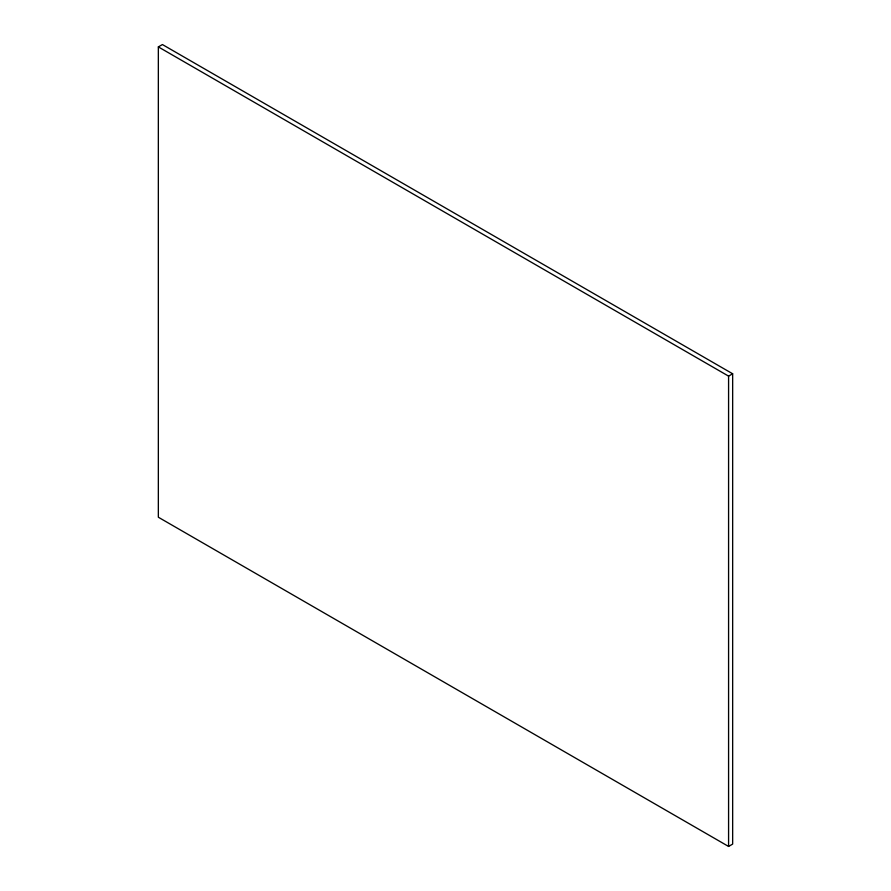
<?xml version="1.0" encoding="UTF-8"?>
<svg xmlns="http://www.w3.org/2000/svg" width="891" height="891" viewBox="0 0 891 891"><rect width="100%" height="100%" fill="white"/><g stroke="black" fill="none" stroke-linecap="round" stroke-linejoin="round"><path stroke-width="1.34" d="M158.342 46.9L162.418 44.55L732.658 373.775L732.658 844.1L728.582 846.45L158.342 517.226L158.342 46.9L728.582 376.125L732.658 373.775M728.582 376.125L728.582 846.45"/></g></svg>
